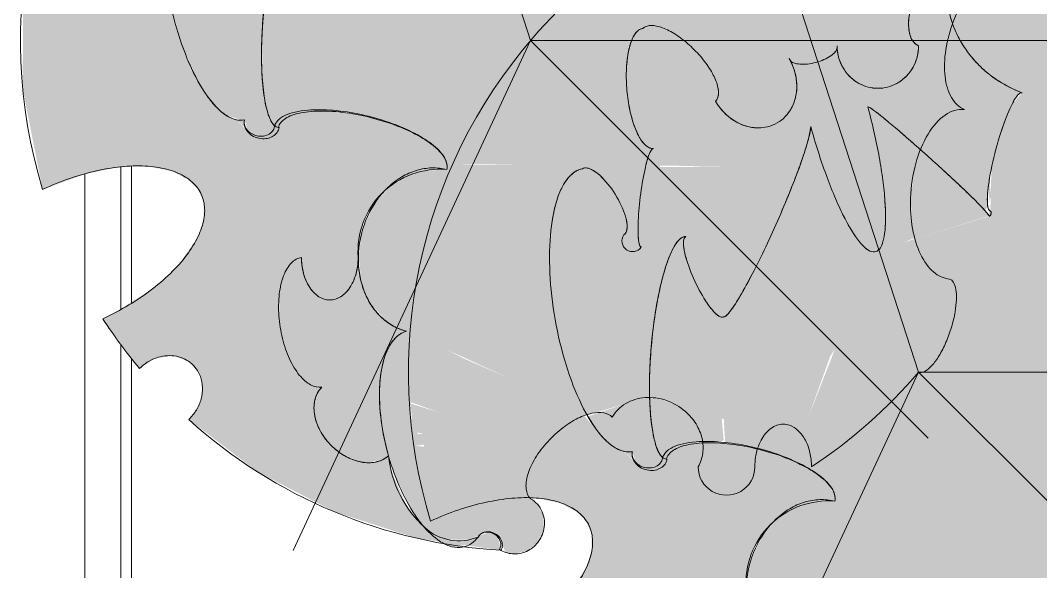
# Model space of a CAD drawing. Header units: inches. Extents: x 46946 to 48441, y 40324 to 42003.
# Drawn here: x 48184.68 to 48206.46, y 40606.99 to 40618.74 of the extents above; entities that cross this region are included whole.
import ezdxf

# ---------------------------------------------------------------- set-up
doc = ezdxf.new("R2010")
doc.units = ezdxf.units.IN
doc.header["$MEASUREMENT"] = 0
doc.layers.add('A-DETL-GENF', color=92, linetype='Continuous', lineweight=9)
doc.layers.add('I-FURN', color=30, linetype='Continuous', lineweight=9)

# ---------------------------------------------------------------- blocks, each defined once
blk = doc.blocks.new('PLANTER_ROOM DIVIDING_SHORT 2_ D - 6_-V158-Level 06 - Furniture')
at = {"layer": 'A-DETL-GENF'}
h = blk.add_hatch(color=256, dxfattribs=at)
h.paths.add_polyline_path([(28.919, -8.209), (28.779, -8.049), (28.499, -7.92), (28.195, -7.932), (27.938, -8.084), (27.742, -8.27), (27.492, -8.297), (27.161, -8.198), (26.804, -7.982), (26.471, -7.678), (26.207, -7.327), (26.046, -6.977), (26.012, -6.671), (26.107, -6.461), (25.898, -6.276), (25.752, -6.024), (25.699, -5.797), (25.692, -5.761), (25.699, -5.533), (25.752, -5.306), (25.85, -5.091), (25.988, -4.898), (26.281, -4.662), (26.546, -4.55), (26.6, -4.54), (26.942, -4.545), (27.116, -4.607), (27.166, -4.628), (27.468, -4.546), (27.69, -4.325), (27.771, -4.022), (27.69, -3.72), (27.468, -3.498), (27.166, -3.417), (26.772, -3.358), (26.456, -3.19), (26.281, -2.947), (26.258, -2.812), (26.281, -2.678), (26.456, -2.435), (26.772, -2.267), (27.148, -2.184), (26.237, -0.993), (25.134, 0.12), (25.06, 0.307), (24.912, 0.439), (24.674, 0.576), (23.116, 0.561), (23.009, 0.395), (22.785, 0.21), (22.557, 0.09), (22.083, -0.051), (21.436, -0.094), (20.777, -0.002), (20.196, 0.21), (19.772, 0.515), (19.701, 0.576), (14.312, 0.576), (14.451, -0.021), (14.478, -0.392), (14.443, -0.697), (14.35, -0.924), (14.188, -1.068), (14.002, -1.113), (13.761, -1.068), (13.486, -0.93), (13.19, -0.706), (12.882, -0.404), (12.281, 0.387), (12.169, 0.576), (11.657, 0.576), (10.882, -0.035), (10.077, -0.809), (10.309, -1.068), (10.379, -1.185), (10.453, -1.443), (10.471, -1.732), (10.386, -2.184), (10.272, -2.483), (10.187, -2.659), (9.943, -3), (9.766, -3.194), (9.286, -3.525), (9.24, -3.551), (8.898, -3.649), (8.699, -3.669), (8.448, -3.629), (8.227, -3.551), (7.839, -4.51), (7.722, -4.985), (7.714, -5.564), (7.839, -6.122), (8.088, -6.627), (8.591, -7.15), (8.649, -7.19), (8.926, -7.049), (8.982, -6.425), (9.37, -6.609), (9.717, -6.963), (9.861, -7.067), (9.938, -7.501), (10.263, -7.314), (10.468, -7.406), (10.505, -7.522), (11.024, -7.302), (11.494, -6.945), (11.887, -6.448), (12.121, -6), (12.386, -6.221), (12.966, -6.448), (13.677, -6.639), (14.747, -6.695), (15.311, -8.531), (16.375, -9.235), (18.679, -9.673), (19.043, -10.56), (17.585, -10.035), (19.185, -11.093), (18.999, -12.131), (19.071, -12.133), (19.037, -12.363), (19.575, -12.331), (19.683, -11.774), (19.848, -11.188), (20.07, -10.668), (20.326, -10.269), (20.587, -10.035), (20.826, -9.991), (20.856, -10.461), (20.966, -10.836), (20.976, -10.851), (21.196, -11.217), (21.528, -11.513), (21.974, -11.736), (22.203, -11.816), (22.741, -11.872), (23.197, -11.816), (23.354, -11.78), (23.682, -11.627), (24.05, -11.287), (24.155, -11.151), (24.275, -10.851), (24.352, -11.011), (24.488, -11.15), (24.821, -11.312), (25.216, -11.405), (25.897, -11.42), (26.651, -11.307), (27.397, -11.078), (28.114, -10.718), (28.267, -10.615), (28.38, -10.145), (28.386, -9.829), (28.397, -9.675), (28.559, -9.15), (28.243, -8.859), (28.865, -8.261)])
h.paths.add_polyline_path([(19.904, -13.646), (19.724, -13.523), (19.729, -13.454), (19.651, -13.349), (19.669, -13.292), (19.588, -12.886), (19.536, -12.362), (19.03, -12.408), (19.003, -12.586), (18.919, -12.579), (18.777, -13.372), (18.65, -13.71), (18.625, -13.942), (19.293, -13.885), (19.757, -13.758), (19.902, -13.651)])
h.paths.add_polyline_path([(15.233, -8.278), (14.742, -6.703), (14.336, -7.073), (13.33, -8.161), (13.703, -8.283), (14.362, -8.374), (15.018, -8.33), (15.211, -8.283)])
h.paths.add_polyline_path([(14.293, -6.732), (14.524, -6.7), (14.336, -6.724)])
h.paths.add_polyline_path([(14.16, -6.72), (14.351, -6.72), (14.209, -6.714)])
h.paths.add_polyline_path([(14.658, -6.657), (13.921, -6.685), (14.289, -6.704), (14.654, -6.657)])
h = blk.add_hatch(color=256, dxfattribs=at)
h.paths.add_polyline_path([(28.26, -10.636), (28.003, -10.851), (27.333, -11.144), (26.941, -11.252), (27.066, -11.517), (27.079, -11.861), (27.337, -11.736), (27.437, -11.68), (27.734, -11.429), (28.035, -11.056), (28.201, -10.759), (28.251, -10.654)])
h.paths.add_polyline_path([(27.271, -14.035), (27.166, -13.943), (26.991, -13.788), (26.98, -13.909), (26.471, -13.688), (26.015, -14.908), (25.765, -14.403), (26.215, -13.577), (25.903, -13.441), (26.157, -13.051), (26.015, -12.87), (26.015, -12.816), (25.904, -12.827), (25.739, -12.883), (25.732, -12.805), (25.464, -12.699), (25.418, -12.9), (25.21, -13.14), (24.866, -13.348), (24.428, -13.499), (23.948, -13.575), (23.484, -13.567), (23.064, -13.461), (22.821, -13.311), (22.701, -13.094), (23.095, -13.034), (23.41, -12.866), (23.586, -12.624), (23.586, -12.354), (23.41, -12.112), (23.095, -11.944), (22.701, -11.884), (22.118, -11.816), (21.858, -11.736), (21.489, -11.513), (21.186, -11.207), (20.966, -10.836), (20.966, -10.834), (20.835, -10.276), (20.826, -9.991), (20.705, -9.991), (20.458, -10.13), (20.165, -10.503), (19.945, -10.937), (19.748, -11.513), (19.564, -12.416), (19.585, -12.771), (19.62, -13.111), (19.651, -13.349), (19.669, -13.395), (19.735, -13.461), (19.74, -13.534), (20.086, -13.811), (20.114, -14.009), (20.036, -14.201), (19.762, -14.502), (19.62, -14.764), (19.5, -14.907), (19.004, -15.341), (19.163, -15.652), (19.398, -15.958), (19.731, -16.262), (19.902, -16.405), (19.881, -16.469), (18.678, -15.903), (18.391, -16.529), (18.93, -18.45), (18.745, -19.043), (19.133, -19.012), (19.388, -18.78), (19.398, -18.887), (19.665, -18.746), (19.645, -18.937), (20.9, -18.689), (20.78, -18.159), (21.016, -18.035), (20.851, -17.448), (20.764, -16.885), (20.764, -16.336), (20.869, -15.844), (21.061, -15.487), (21.24, -15.305), (21.504, -15.182), (21.883, -15.182), (22.256, -15.305), (22.773, -15.652), (23.064, -15.922), (23.371, -16.273), (23.811, -16.957), (24.011, -17.333), (25.069, -16.549), (24.85, -16.209), (24.847, -16.202), (24.801, -15.844), (24.801, -15.811), (24.92, -15.508), (24.944, -15.467), (25.221, -15.192), (25.284, -14.74), (25.537, -14.789), (25.622, -15.214), (25.817, -15.267), (25.921, -15.178), (26.051, -14.908), (27.166, -14.11)])
h.paths.add_polyline_path([(27.258, -13.995), (27.166, -12.4), (27.115, -12.4), (27.037, -13.272), (27.224, -13.882)])
h.paths.add_polyline_path([(23.095, -12.354), (23.095, -12.354), (23.095, -12.276)])
h.paths.add_polyline_path([(21.252, -18.619), (21.179, -18.44), (21.111, -18.647)])
h.paths.add_polyline_path([(19.939, -14.286), (19.77, -14.326), (19.791, -14.466), (19.919, -14.311)])
h.paths.add_polyline_path([(18.232, -17.054), (18.193, -16.964), (17.629, -18.27), (18.146, -17.228)])
h.paths.add_polyline_path([(16.168, -18.874), (14.778, -18.528), (14.751, -18.574)])
h.paths.add_polyline_path([(13.744, -15.572), (13.655, -15.599), (13.654, -15.866), (13.739, -15.695)])
h.paths.add_polyline_path([(13.737, -15.375), (13.657, -15.326), (13.657, -15.405), (13.703, -15.388)])
h.paths.add_polyline_path([(13.698, -16.741), (13.647, -16.791), (13.66, -17.696)])
h.paths.add_polyline_path([(7.324, -6.452), (7.3, -7.15), (7.645, -6.515)])
h.paths.add_polyline_path([(7.861, -4.419), (7.432, -6.212), (7.82, -6.038), (7.714, -5.564), (7.722, -4.985), (7.839, -4.51)])
h.paths.add_polyline_path([(7.404, -8.673), (7.323, -8.033), (7.242, -7.719), (7.188, -8.551), (7.383, -8.86)])
h = blk.add_hatch(color=256, dxfattribs=at)
h.paths.add_polyline_path([(7.324, -6.452), (7.652, -6.517), (7.279, -7.15), (7.32, -6.515)])
h.paths.add_polyline_path([(8.401, -17.345), (7.669, -14.984), (7.263, -15.353), (6.219, -16.485), (5.41, -17.458), (5.374, -17.559), (6.417, -17.324), (7.474, -17.197), (8.044, -17.208), (8.268, -17.261)])
h.paths.add_polyline_path([(21.949, -16.867), (21.895, -16.572), (21.706, -16.33), (21.425, -16.2), (21.121, -16.213), (20.862, -16.369), (20.76, -16.547), (20.764, -16.885), (20.851, -17.448), (21.016, -18.035), (20.78, -18.159), (20.9, -18.689), (19.645, -18.937), (19.62, -18.77), (19.36, -18.906), (19.388, -18.78), (19.038, -19.045), (18.713, -19.042), (18.93, -18.45), (18.391, -16.529), (18.678, -15.903), (19.881, -16.469), (19.909, -16.384), (19.558, -16.119), (19.254, -15.786), (19.038, -15.43), (18.939, -15.098), (18.618, -14.042), (18.625, -13.814), (18.679, -13.587), (18.777, -13.372), (18.936, -12.58), (19.003, -12.586), (19.074, -12.37), (19.042, -12.331), (19.073, -12.124), (18.999, -12.131), (19.185, -11.093), (17.587, -9.989), (19.043, -10.56), (18.678, -9.673), (16.375, -9.235), (15.311, -8.531), (15.211, -8.283), (14.693, -8.37), (14.028, -8.345), (13.398, -8.191), (12.976, -8.033), (11.494, -7.65), (10.883, -7.554), (10.628, -7.47), (10.494, -7.486), (10.468, -7.406), (10.263, -7.314), (9.933, -7.471), (9.861, -7.067), (9.496, -6.76), (9.24, -6.519), (8.982, -6.425), (8.926, -7.049), (8.649, -7.19), (8.352, -6.937), (8.033, -6.515), (7.827, -6.07), (7.385, -6.229), (7.383, -6.23), (6.721, -6.468), (7.15, -7.421), (7.378, -8.302), (7.404, -8.673), (7.37, -8.978), (7.276, -9.205), (7.114, -9.349), (6.928, -9.394), (6.687, -9.349), (6.413, -9.211), (6.116, -8.987), (5.808, -8.684), (5.207, -7.894), (4.936, -7.437), (3.808, -8.315), (3.003, -9.09), (3.236, -9.349), (3.306, -9.466), (3.38, -9.723), (3.397, -10.012), (3.357, -10.32), (3.261, -10.634), (3.114, -10.94), (2.921, -11.224), (2.692, -11.474), (2.397, -11.702), (2.166, -11.832), (1.824, -11.93), (1.454, -11.923), (1.375, -11.91), (1.153, -11.832), (0.765, -12.791), (0.648, -13.265), (0.649, -13.882), (0.781, -14.434), (1.064, -14.966), (1.454, -15.386), (1.824, -15.646), (1.829, -15.594), (1.992, -15.708), (2.471, -15.849), (2.883, -15.889), (3.432, -15.803), (3.95, -15.583), (4.408, -15.24), (4.814, -14.729), (5.047, -14.281), (5.312, -14.502), (5.892, -14.729), (6.603, -14.92), (7.673, -14.975), (8.437, -17.456), (8.343, -17.626), (8.22, -17.748), (7.644, -18.098), (6.787, -18.46), (5.874, -18.8), (6.458, -18.968), (7.673, -19.449), (8.831, -19.994), (9.651, -20.467), (9.823, -20.654), (9.813, -20.732), (9.66, -20.9), (9.25, -21.165), (8.712, -21.401), (8.312, -21.499), (8.226, -21.534), (8.203, -21.619), (8.503, -21.789), (9.109, -21.978), (9.91, -22.128), (9.94, -22.132), (10.966, -22.221), (11.963, -22.198), (12.545, -22.092), (12.786, -21.974), (12.803, -21.908), (12.65, -21.804), (12.655, -21.735), (12.578, -21.63), (12.596, -21.573), (12.515, -21.167), (12.526, -20.4), (12.691, -19.731), (12.88, -19.197), (13.122, -18.731), (13.384, -18.411), (13.638, -18.27), (13.753, -18.272), (13.782, -18.742), (13.902, -19.132), (14.122, -19.498), (14.454, -19.794), (14.901, -20.017), (15.129, -20.097), (15.627, -20.154), (16.123, -20.097), (16.281, -20.06), (16.609, -19.908), (16.977, -19.568), (17.081, -19.432), (17.202, -19.132), (17.278, -19.292), (17.415, -19.431), (17.747, -19.593), (18.143, -19.686), (18.824, -19.701), (19.62, -19.577), (20.324, -19.359), (21.016, -19.015), (21.496, -18.642), (21.644, -18.434), (21.648, -17.812), (21.549, -17.575), (21.486, -17.431), (21.525, -17.263), (21.656, -17.143), (21.919, -17.014), (21.945, -16.885)])
h.paths.add_polyline_path([(21.811, -18.082), (21.76, -17.895), (21.689, -18.396), (21.76, -18.271)])
h.paths.add_polyline_path([(21.252, -18.619), (21.111, -18.647), (21.187, -18.46)])
h.paths.add_polyline_path([(18.232, -17.054), (17.596, -18.27), (18.193, -16.964)])
h.paths.add_polyline_path([(16.168, -18.874), (14.751, -18.574), (14.778, -18.528)])
h.paths.add_polyline_path([(13.904, -11.495), (13.819, -13.675), (13.668, -13.73), (13.703, -11.584)])
h.paths.add_polyline_path([(13.744, -15.572), (13.703, -15.767), (13.654, -15.866), (13.655, -15.599), (13.737, -15.574)])
h.paths.add_polyline_path([(13.737, -15.375), (13.657, -15.405), (13.657, -15.326), (13.703, -15.354)])
h.paths.add_polyline_path([(13.698, -16.741), (13.639, -18.089), (13.647, -16.791)])
h.paths.add_polyline_path([(7.219, -15.013), (7.45, -14.981), (7.263, -15.004)])
h.paths.add_polyline_path([(7.086, -15.001), (7.278, -15.001), (7.135, -14.995)])
h.paths.add_polyline_path([(7.585, -14.937), (6.847, -14.966), (7.215, -14.984), (7.581, -14.938)])
h = blk.add_hatch(color=256, dxfattribs=at)
h.paths.add_polyline_path([(27.079, -11.688), (27.016, -11.364), (26.93, -11.235), (26.108, -11.4), (25.345, -11.418), (24.737, -11.287), (24.405, -11.065), (24.317, -10.939), (24.275, -10.851), (24.073, -11.26), (23.867, -11.481), (23.58, -11.674), (23.247, -11.804), (22.881, -11.867), (22.903, -11.899), (23.064, -11.937), (23.267, -12.016), (23.519, -12.227), (23.608, -12.489), (23.569, -12.656), (23.41, -12.866), (23.093, -13.035), (22.701, -13.094), (22.821, -13.311), (23.095, -13.476), (23.519, -13.569), (24.021, -13.567), (24.428, -13.499), (24.866, -13.348), (25.251, -13.1), (25.418, -12.9), (25.465, -12.656), (25.768, -12.774), (25.788, -12.699), (26.002, -12.507), (25.966, -12.25), (26.301, -12.119), (26.328, -12.216), (26.628, -11.95), (27.053, -11.868), (27.079, -11.688)])
h.paths.add_polyline_path([(20.117, -13.939), (20.054, -13.758), (19.906, -13.651), (19.699, -13.786), (19.255, -13.891), (18.621, -13.946), (18.625, -14.078), (18.659, -14.259), (18.745, -14.455), (19.017, -15.258), (19.5, -14.907), (19.671, -14.703), (19.762, -14.502), (19.77, -14.311), (20, -14.24), (20.099, -14.078), (20.114, -14.007)])
h.paths.add_polyline_path([(14.628, -6.787), (14.548, -6.723), (14.293, -6.732), (13.677, -6.639), (12.966, -6.448), (12.386, -6.221), (12.151, -6.071), (12.099, -6.03), (11.738, -6.654), (11.482, -6.96), (11.024, -7.302), (10.637, -7.473), (11.231, -7.625), (11.613, -7.68), (13.33, -8.161), (14.475, -6.933), (14.548, -6.861)])
h.paths.add_polyline_path([(13.904, -11.495), (13.682, -11.594), (13.703, -13.717), (13.819, -13.675), (13.864, -12.519)])
h = blk.add_hatch(color=256, dxfattribs=at)
h.paths.add_polyline_path([(5.429, -20.668), (5.428, -20.668), (5.265, -20.731)])
h.paths.add_polyline_path([(21.872, -17.115), (21.59, -17.186), (21.5, -17.317), (21.496, -17.394), (21.656, -17.839), (21.668, -18.082), (21.611, -18.509), (21.252, -18.86), (20.929, -19.132), (20.259, -19.425), (19.868, -19.533), (19.992, -19.798), (20.005, -19.968), (20.005, -19.969), (19.918, -20.334), (19.695, -20.679), (19.374, -20.946), (19.01, -21.09), (18.663, -21.087), (18.391, -20.937), (18.344, -21.18), (18.136, -21.421), (17.792, -21.629), (17.354, -21.78), (16.874, -21.856), (16.41, -21.848), (16.019, -21.756), (15.747, -21.592), (15.627, -21.375), (16.021, -21.315), (16.337, -21.147), (16.512, -20.905), (16.512, -20.635), (16.337, -20.393), (16.021, -20.225), (15.627, -20.165), (15.045, -20.097), (14.784, -20.017), (14.354, -19.731), (14.112, -19.487), (13.893, -19.116), (13.892, -19.114), (13.761, -18.557), (13.753, -18.272), (13.631, -18.272), (13.384, -18.411), (13.114, -18.745), (12.872, -19.217), (12.674, -19.794), (12.491, -20.697), (12.511, -21.051), (12.545, -21.388), (12.578, -21.63), (12.596, -21.676), (12.662, -21.741), (12.666, -21.814), (13.012, -22.092), (13.04, -22.29), (12.963, -22.482), (12.688, -22.783), (12.597, -22.983), (12.427, -23.188), (12.023, -23.489), (11.495, -23.768), (10.612, -24.076), (9.627, -24.281), (8.649, -24.361), (7.782, -24.306), (7.121, -24.123), (6.891, -23.99), (6.737, -23.832), (6.65, -23.548), (6.714, -23.405), (6.939, -23.157), (7.269, -22.922), (7.704, -22.735), (7.946, -22.709), (8.063, -22.762), (8.173, -22.812), (8.277, -22.801), (8.351, -22.762), (8.428, -22.62), (8.41, -22.535), (8.244, -22.45), (8.039, -22.47), (7.415, -22.44), (6.7, -22.33), (6.233, -22.266), (6.098, -22.373), (6.097, -22.373), (5.841, -22.516), (5.316, -22.665), (4.886, -22.716), (4.266, -22.692), (3.853, -22.573), (3.754, -22.509), (3.627, -22.301), (3.615, -22.104), (3.703, -21.845), (3.963, -21.453), (4.266, -21.142), (4.699, -20.849), (5.037, -20.756), (5.155, -20.773), (5.222, -20.817), (5.429, -20.668), (5.61, -20.458), (5.716, -20.268), (5.781, -20.042), (5.766, -19.731), (5.734, -19.601), (5.624, -19.411), (5.442, -19.245), (5.235, -19.142), (4.958, -19.091), (4.781, -19.092), (4.53, -19.149), (4.315, -19.245), (4.436, -18.939), (4.37, -18.587), (4.258, -18.36), (4.041, -18.223), (4.3, -18.182), (4.519, -18.086), (4.715, -17.925), (4.864, -17.708), (4.914, -17.566), (4.941, -17.458), (4.941, -17.247), (4.889, -17.045), (4.753, -16.821), (4.512, -16.616), (4.436, -16.573), (4.258, -16.508), (4.025, -16.508), (3.927, -16.616), (3.719, -16.688), (3.434, -16.688), (3.145, -16.622), (2.846, -16.485), (2.622, -16.319), (2.471, -16.126), (2.425, -15.94), (2.405, -15.842), (2.337, -15.836), (1.903, -15.646), (1.829, -15.594), (1.824, -15.646), (1.368, -15.323), (1.001, -14.881), (0.765, -14.403), (0.641, -13.844), (0.648, -13.265), (0.24, -14.893), (0.115, -16.832), (0.454, -17.334), (0.546, -17.446), (1.064, -17.86), (1.161, -17.925), (1.503, -18.086), (1.846, -18.182), (2.175, -18.21), (2.622, -18.106), (2.731, -18.059), (2.93, -17.887), (3.068, -17.952), (3.261, -18.21), (3.288, -18.258), (3.412, -18.785), (3.426, -19.435), (3.308, -20.269), (3.092, -21.026), (2.858, -21.576), (2.512, -22.104), (2.195, -22.379), (2.033, -22.438), (1.88, -22.436), (2.983, -23.832), (3.867, -24.713), (5.716, -26), (7.678, -26.855), (9.826, -27.311), (12.023, -27.326), (14.178, -26.9), (13.853, -26), (13.722, -25.371), (13.688, -25), (13.69, -24.617), (13.795, -24.125), (13.987, -23.768), (14.167, -23.586), (14.43, -23.463), (14.81, -23.463), (15.183, -23.586), (15.699, -23.933), (15.922, -24.125), (16.298, -24.554), (16.826, -25.405), (16.937, -25.613), (17.995, -24.83), (17.777, -24.49), (17.773, -24.483), (17.728, -24.125), (17.728, -24.092), (17.846, -23.789), (17.977, -23.645), (18.138, -23.548), (18.329, -23.495), (18.352, -23.49), (18.548, -23.495), (18.743, -23.548), (19.047, -23.748), (19.109, -23.748), (20.197, -22.316), (21.049, -20.679), (21.611, -18.935), (21.864, -17.175)])
h.paths.add_polyline_path([(12.866, -22.567), (12.696, -22.607), (12.697, -22.772), (12.845, -22.592)])
h = blk.add_hatch(color=256, dxfattribs=at)
h.paths.add_polyline_path([(20.005, -19.968), (19.942, -19.645), (19.857, -19.516), (19.035, -19.681), (18.272, -19.699), (17.663, -19.568), (17.331, -19.346), (17.243, -19.219), (17.202, -19.132), (16.999, -19.541), (16.794, -19.762), (16.507, -19.955), (16.173, -20.085), (15.808, -20.148), (15.829, -20.18), (16.193, -20.297), (16.445, -20.507), (16.535, -20.77), (16.495, -20.937), (16.337, -21.147), (16.019, -21.316), (15.627, -21.375), (15.747, -21.592), (16.021, -21.757), (16.445, -21.85), (16.947, -21.848), (17.354, -21.78), (17.792, -21.629), (18.136, -21.421), (18.344, -21.18), (18.407, -20.946), (18.688, -21.09), (19.01, -21.09), (19.387, -20.937), (19.695, -20.679), (19.821, -20.513), (19.821, -20.512), (19.98, -20.149), (20.005, -19.969)])
h.paths.add_polyline_path([(13.043, -22.22), (12.98, -22.039), (12.832, -21.932), (12.625, -22.067), (12.182, -22.172), (11.481, -22.224), (10.612, -22.202), (9.596, -22.079), (8.722, -21.87), (8.328, -21.704), (8.13, -21.534), (8.13, -21.455), (8.507, -21.463), (8.998, -21.288), (9.502, -21.015), (9.78, -20.783), (9.8, -20.689), (9.755, -20.549), (9.313, -20.255), (8.22, -19.696), (7.006, -19.172), (6.031, -18.836), (5.841, -18.762), (7.006, -18.374), (7.735, -18.049), (8.249, -17.719), (8.401, -17.537), (8.437, -17.456), (8.376, -17.329), (8.22, -17.25), (7.935, -17.201), (7.352, -17.201), (6.287, -17.351), (5.374, -17.503), (5.794, -16.975), (6.995, -15.633), (7.554, -15.067), (7.474, -15.004), (7.219, -15.013), (6.603, -14.92), (5.841, -14.712), (5.312, -14.502), (5.077, -14.351), (5.025, -14.311), (4.664, -14.935), (4.408, -15.24), (3.95, -15.583), (3.432, -15.803), (2.731, -15.874), (2.442, -15.889), (2.471, -16.126), (2.622, -16.319), (2.93, -16.529), (3.282, -16.66), (3.503, -16.693), (3.719, -16.688), (3.896, -16.607), (4.054, -16.485), (4.436, -16.573), (4.579, -16.66), (4.753, -16.821), (4.788, -16.859), (4.889, -17.045), (4.942, -17.248), (4.914, -17.566), (4.864, -17.708), (4.715, -17.925), (4.519, -18.086), (4.299, -18.183), (4.258, -18.223), (4.299, -18.428), (4.417, -18.765), (4.422, -19.092), (4.449, -19.146), (5.265, -19.149), (5.466, -19.258), (5.624, -19.411), (5.766, -19.731), (5.787, -19.815), (5.781, -20.042), (5.716, -20.269), (5.596, -20.481), (5.429, -20.668), (5.222, -20.817), (5.037, -20.756), (4.835, -20.793), (4.557, -20.927), (4.266, -21.142), (3.88, -21.557), (3.703, -21.845), (3.703, -21.846), (3.613, -22.144), (3.647, -22.307), (3.781, -22.527), (3.996, -22.631), (4.411, -22.709), (4.895, -22.715), (5.513, -22.622), (5.987, -22.445), (6.185, -22.274), (6.233, -22.144), (6.7, -22.33), (7.415, -22.44), (8.151, -22.463), (8.273, -22.423), (8.358, -22.423), (8.418, -22.516), (8.431, -22.608), (8.391, -22.718), (8.277, -22.801), (8.173, -22.812), (7.704, -22.735), (7.387, -22.858), (7.041, -23.074), (6.737, -23.374), (6.699, -23.48), (6.664, -23.656), (6.737, -23.832), (6.891, -23.99), (7.121, -24.123), (7.678, -24.284), (8.195, -24.35), (9.131, -24.337), (10.126, -24.193), (11.072, -23.933), (11.868, -23.586), (12.427, -23.188), (12.597, -22.983), (12.693, -22.666), (12.697, -22.592), (12.926, -22.52), (13.026, -22.359), (13.043, -22.221)])
for p, q in [((18.074, -8.202), (18.074, 0.576)), ((18.074, -8.202), (26.559, 0.283)), ((11, -16.483), (11, -4.483)), ((11, -16.483), (19.485, -7.998)), ((18.074, -8.202), (6.661, -11.911)), ((18.074, -8.202), (28.949, -13.274)), ((11, -16.483), (-0.413, -20.191)), ((11, -16.483), (21.876, -21.555)), ((15.684, -20.161), (15.627, -20.165))]:
    blk.add_line(p, q, dxfattribs=at)
for centre, radius, start, end in [((11, -16.483), 10.891, 33.3994, 49.4954), ((22.574, -10.135), 1.753, 175.2963, 274.1563), ((20.092, -12.303), 0.605, 270, 90), ((15.278, -14.307), 0.227, 235, 55), ((15.278, -14.307), 0.227, 235, 55), ((18.074, -8.202), 10.891, 213.1308, 229.0869), ((18.074, -8.202), 10.891, 229.0869, 286.9658), ((11, -16.483), 10.891, 317.9293, 356.6765), ((20.587, -18.014), 1.083, 317.8572, 22.1428), ((15.5, -18.416), 1.753, 175.2963, 274.1563), ((19.614, -17.134), 2.395, 275.8094, 317.8572), ((11, -16.483), 10.891, 229.0869, 286.9658), ((11, -16.483), 10.891, 303.0342, 309.9658)]:
    blk.add_arc(centre, radius, start, end, dxfattribs=at)
for points, knots in [([(7.861, -4.419), (7.793, -4.605), (7.723, -4.886), (7.696, -5.275), (7.713, -5.661), (7.818, -6.131), (8.153, -6.811), (8.714, -7.322), (9.319, -7.546), (9.681, -7.605), (9.923, -7.613), (10.129, -7.599), (10.36, -7.564), (10.64, -7.489), (10.913, -7.368), (11.115, -7.249), (11.263, -7.147), (11.404, -7.033), (11.578, -6.871), (11.858, -6.546), (12.029, -6.228), (12.116, -5.995)], [0, 0, 0, 0, 0.076923, 0.115385, 0.153846, 0.230769, 0.307692, 0.461538, 0.538462, 0.576923, 0.615385, 0.639423, 0.663462, 0.711538, 0.759615, 0.783654, 0.807692, 0.831731, 0.855769, 0.903846, 1, 1, 1, 1]), ([(12.472, -7.226), (12.447, -7.282), (12.38, -7.384), (12.172, -7.548), (11.792, -7.665), (11.204, -7.647), (10.536, -7.465), (9.882, -7.123), (9.36, -6.659), (9.132, -6.249), (9.097, -5.947), (9.128, -5.813), (9.156, -5.75)], [0, 0, 0, 0, 0.058824, 0.117647, 0.235294, 0.352941, 0.470588, 0.602941, 0.735294, 0.867647, 0.933824, 1, 1, 1, 1]), ([(12.116, -5.995), (12.049, -6.175), (11.924, -6.426), (11.702, -6.73), (11.45, -7.006), (11.082, -7.292), (10.665, -7.484), (10.315, -7.573), (9.959, -7.621), (9.695, -7.607), (9.517, -7.576)], [0, 0, 0, 0, 0.166667, 0.25, 0.333333, 0.5, 0.666667, 0.75, 0.833333, 1, 1, 1, 1]), ([(14.639, -6.671), (14.636, -6.682), (14.622, -6.7), (14.576, -6.721), (14.505, -6.733), (14.411, -6.737), (14.296, -6.734), (14.118, -6.717), (13.75, -6.662), (13.127, -6.512), (12.515, -6.294), (12.222, -6.138), (12.123, -6.047), (12.112, -6.011), (12.116, -5.995)], [0, 0, 0, 0, 0.045455, 0.090909, 0.136364, 0.181818, 0.227273, 0.272727, 0.363636, 0.545455, 0.727273, 0.863636, 0.931818, 1, 1, 1, 1]), ([(12.116, -5.995), (12.114, -6.006), (12.117, -6.029), (12.147, -6.07), (12.202, -6.116), (12.281, -6.167), (12.383, -6.221), (12.545, -6.296), (12.891, -6.432), (13.506, -6.613), (14.145, -6.731), (14.477, -6.742), (14.607, -6.713), (14.635, -6.687), (14.639, -6.671)], [0, 0, 0, 0, 0.045455, 0.090909, 0.136364, 0.181818, 0.227273, 0.272727, 0.363636, 0.545455, 0.727273, 0.863636, 0.931818, 1, 1, 1, 1]), ([(12.436, -9.281), (12.427, -9.286), (12.415, -9.289), (12.418, -9.27), (12.444, -9.226), (12.49, -9.16), (12.557, -9.072), (12.643, -8.964), (12.746, -8.838), (12.905, -8.649), (13.229, -8.273), (13.775, -7.662), (14.325, -7.079), (14.657, -6.752), (14.739, -6.693), (14.746, -6.7)], [0, 0, 0, 0, 0.041667, 0.083333, 0.125, 0.166667, 0.208333, 0.25, 0.291667, 0.333333, 0.416667, 0.583333, 0.75, 0.875, 1, 1, 1, 1]), ([(14.746, -6.7), (14.744, -6.698), (14.731, -6.701), (14.692, -6.73), (14.631, -6.783), (14.551, -6.858), (14.453, -6.954), (14.301, -7.108), (14.075, -7.344), (13.768, -7.675), (13.34, -8.147), (12.831, -8.73), (12.504, -9.135), (12.42, -9.263), (12.415, -9.289), (12.427, -9.286), (12.436, -9.281)], [0, 0, 0, 0, 0.041667, 0.083333, 0.125, 0.166667, 0.208333, 0.25, 0.333333, 0.416667, 0.5, 0.666667, 0.833333, 0.916667, 0.958333, 1, 1, 1, 1]), ([(14.746, -6.7), (14.747, -6.696), (14.747, -6.689), (14.738, -6.678), (14.724, -6.667), (14.705, -6.659), (14.682, -6.654), (14.661, -6.655), (14.645, -6.661), (14.64, -6.667), (14.639, -6.671)], [0, 0, 0, 0, 0.117647, 0.235294, 0.352941, 0.470588, 0.602941, 0.735294, 0.867647, 1, 1, 1, 1]), ([(14.639, -6.671), (14.64, -6.668), (14.644, -6.662), (14.657, -6.656), (14.675, -6.654), (14.696, -6.657), (14.717, -6.664), (14.736, -6.675), (14.746, -6.688), (14.747, -6.696), (14.746, -6.7)], [0, 0, 0, 0, 0.117647, 0.235294, 0.352941, 0.470588, 0.602941, 0.735294, 0.867647, 1, 1, 1, 1]), ([(16.089, -7.543), (16.083, -7.604), (16.052, -7.722), (15.909, -7.944), (15.589, -8.179), (15.027, -8.354), (14.336, -8.399), (13.606, -8.289), (12.961, -8.02), (12.612, -7.706), (12.481, -7.432), (12.466, -7.295), (12.472, -7.226)], [0, 0, 0, 0, 0.058824, 0.117647, 0.235294, 0.352941, 0.470588, 0.602941, 0.735294, 0.867647, 0.933824, 1, 1, 1, 1]), ([(18.074, -8.202), (18.08, -8.183), (18.084, -8.142), (18.062, -8.073), (18.013, -7.999), (17.939, -7.921), (17.841, -7.841), (17.684, -7.737), (17.443, -7.614), (17.114, -7.494), (16.699, -7.395), (16.353, -7.384), (16.15, -7.452), (16.1, -7.509), (16.089, -7.543)], [0, 0, 0, 0, 0.052632, 0.105263, 0.157895, 0.210526, 0.263158, 0.315789, 0.421053, 0.526316, 0.631579, 0.815789, 0.907895, 1, 1, 1, 1]), ([(11.114, -8.202), (11.093, -8.256), (11.017, -8.345), (10.804, -8.419), (10.524, -8.421), (10.204, -8.348), (9.886, -8.2), (9.629, -7.994), (9.49, -7.769), (9.492, -7.636), (9.517, -7.576)], [0, 0, 0, 0, 0.117647, 0.235294, 0.352941, 0.470588, 0.602941, 0.735294, 0.867647, 1, 1, 1, 1]), ([(9.517, -7.576), (9.495, -7.629), (9.489, -7.746), (9.591, -7.944), (9.792, -8.134), (10.076, -8.298), (10.411, -8.406), (10.741, -8.43), (10.999, -8.361), (11.091, -8.262), (11.114, -8.202)], [0, 0, 0, 0, 0.117647, 0.235294, 0.352941, 0.470588, 0.602941, 0.735294, 0.867647, 1, 1, 1, 1]), ([(11.114, -8.202), (11.189, -8.203), (11.333, -8.219), (11.54, -8.295), (11.722, -8.415), (11.918, -8.626), (12.051, -8.963), (12.003, -9.339), (11.84, -9.616), (11.638, -9.799), (11.387, -9.915), (11.207, -9.942), (11.114, -9.942)], [0, 0, 0, 0, 0.076923, 0.153846, 0.230769, 0.307692, 0.461538, 0.615385, 0.711538, 0.807692, 0.903846, 1, 1, 1, 1]), ([(11.114, -9.942), (11.189, -9.942), (11.333, -9.925), (11.61, -9.825), (11.835, -9.633), (11.971, -9.384), (12.024, -9.178), (12.024, -8.966), (11.967, -8.744), (11.84, -8.528), (11.638, -8.345), (11.387, -8.229), (11.207, -8.203), (11.114, -8.202)], [0, 0, 0, 0, 0.076923, 0.153846, 0.307692, 0.384615, 0.461538, 0.538462, 0.615385, 0.711538, 0.807692, 0.903846, 1, 1, 1, 1]), ([(12.436, -9.281), (12.616, -9.233), (12.971, -9.145), (13.496, -9.038), (13.989, -8.961), (14.585, -8.899), (15.056, -8.904), (15.357, -8.975), (15.491, -9.059), (15.527, -9.171), (15.466, -9.308), (15.308, -9.465), (15.06, -9.636), (14.73, -9.817), (14.328, -10), (13.868, -10.18), (13.364, -10.352), (13.015, -10.455), (12.835, -10.504)], [0, 0, 0, 0, 0.058824, 0.117647, 0.176471, 0.235294, 0.352941, 0.411765, 0.470588, 0.529412, 0.588235, 0.647059, 0.705882, 0.764706, 0.823529, 0.882353, 0.941176, 1, 1, 1, 1]), ([(12.835, -10.504), (13.015, -10.455), (13.364, -10.352), (13.868, -10.18), (14.328, -10), (14.864, -9.756), (15.256, -9.517), (15.466, -9.308), (15.527, -9.171), (15.491, -9.059), (15.357, -8.975), (15.132, -8.922), (14.821, -8.902), (14.436, -8.915), (13.989, -8.961), (13.496, -9.038), (12.971, -9.145), (12.616, -9.233), (12.436, -9.281)], [0, 0, 0, 0, 0.058824, 0.117647, 0.176471, 0.235294, 0.352941, 0.411765, 0.470588, 0.529412, 0.588235, 0.647059, 0.705882, 0.764706, 0.823529, 0.882353, 0.941176, 1, 1, 1, 1]), ([(11.388, -10.965), (11.401, -10.961), (11.425, -10.949), (11.456, -10.916), (11.481, -10.869), (11.504, -10.789), (11.515, -10.662), (11.496, -10.485), (11.447, -10.304), (11.375, -10.14), (11.288, -10.015), (11.196, -9.942), (11.14, -9.935), (11.114, -9.942)], [0, 0, 0, 0, 0.055556, 0.111111, 0.166667, 0.222222, 0.333333, 0.444444, 0.555556, 0.666667, 0.777778, 0.888889, 1, 1, 1, 1]), ([(11.114, -9.942), (11.127, -9.938), (11.154, -9.937), (11.197, -9.95), (11.242, -9.979), (11.303, -10.036), (11.375, -10.14), (11.447, -10.304), (11.512, -10.545), (11.517, -10.778), (11.459, -10.923), (11.414, -10.958), (11.388, -10.965)], [0, 0, 0, 0, 0.055556, 0.111111, 0.166667, 0.222222, 0.333333, 0.444444, 0.555556, 0.777778, 0.888889, 1, 1, 1, 1]), ([(20.826, -9.991), (20.789, -9.982), (20.71, -9.98), (20.583, -10.028), (20.45, -10.125), (20.269, -10.317), (20.047, -10.663), (19.815, -11.205), (19.643, -11.815), (19.55, -12.427), (19.544, -13.019), (19.656, -13.495), (19.815, -13.647), (19.909, -13.671)], [0, 0, 0, 0, 0.052632, 0.105263, 0.157895, 0.210526, 0.315789, 0.421053, 0.526316, 0.631579, 0.736842, 0.868421, 1, 1, 1, 1]), ([(19.93, -13.587), (19.893, -13.578), (19.825, -13.544), (19.737, -13.444), (19.666, -13.299), (19.598, -13.051), (19.565, -12.65), (19.614, -12.076), (19.745, -11.471), (19.945, -10.9), (20.213, -10.386), (20.528, -10.027), (20.734, -9.969), (20.826, -9.991)], [0, 0, 0, 0, 0.052632, 0.105263, 0.157895, 0.210526, 0.315789, 0.421053, 0.526316, 0.631579, 0.736842, 0.868421, 1, 1, 1, 1]), ([(20.826, -9.991), (20.8, -10.098), (20.777, -10.311), (20.832, -10.641), (20.973, -10.959), (21.266, -11.348), (21.803, -11.728), (22.531, -11.91), (23.186, -11.857), (23.704, -11.65), (24.028, -11.361), (24.2, -11.082), (24.255, -10.931), (24.275, -10.851)], [0, 0, 0, 0, 0.071429, 0.142857, 0.214286, 0.285714, 0.428571, 0.571429, 0.678571, 0.785714, 0.892857, 0.946429, 1, 1, 1, 1]), ([(16.897, -12.373), (16.901, -12.362), (16.895, -12.334), (16.837, -12.271), (16.732, -12.189), (16.583, -12.09), (16.393, -11.976), (16.091, -11.808), (15.636, -11.574), (15.014, -11.283), (14.215, -10.937), (13.514, -10.672), (13.04, -10.533), (12.888, -10.507), (12.835, -10.504)], [0, 0, 0, 0, 0.052632, 0.105263, 0.157895, 0.210526, 0.263158, 0.315789, 0.421053, 0.526316, 0.631579, 0.815789, 0.907895, 1, 1, 1, 1]), ([(12.835, -10.504), (12.865, -10.506), (12.94, -10.515), (13.098, -10.551), (13.295, -10.608), (13.605, -10.71), (14.253, -10.951), (15.134, -11.332), (15.921, -11.718), (16.452, -12.005), (16.763, -12.205), (16.889, -12.322), (16.903, -12.36), (16.897, -12.373)], [0, 0, 0, 0, 0.052632, 0.105263, 0.157895, 0.210526, 0.315789, 0.526316, 0.631579, 0.736842, 0.868421, 0.934211, 1, 1, 1, 1]), ([(20.092, -11.698), (20.023, -11.698), (19.889, -11.688), (19.63, -11.628), (19.358, -11.483), (19.207, -11.274), (19.177, -11.093), (19.204, -10.935), (19.309, -10.765), (19.515, -10.611), (19.788, -10.511), (19.989, -10.488), (20.092, -10.488)], [0, 0, 0, 0, 0.071429, 0.142857, 0.285714, 0.428571, 0.5, 0.571429, 0.678571, 0.785714, 0.892857, 1, 1, 1, 1]), ([(11.388, -10.965), (11.464, -10.921), (11.618, -10.852), (11.867, -10.799), (12.113, -10.802), (12.421, -10.879), (12.669, -11.06), (12.817, -11.316), (12.875, -11.55), (12.859, -11.819), (12.768, -12.055), (12.655, -12.227), (12.515, -12.386), (12.39, -12.482), (12.296, -12.537)], [0, 0, 0, 0, 0.076923, 0.153846, 0.230769, 0.307692, 0.461538, 0.538462, 0.615385, 0.711538, 0.807692, 0.855769, 0.903846, 1, 1, 1, 1]), ([(12.296, -12.537), (12.371, -12.493), (12.508, -12.394), (12.735, -12.142), (12.895, -11.762), (12.854, -11.379), (12.706, -11.124), (12.532, -10.957), (12.291, -10.835), (12.041, -10.797), (11.836, -10.809), (11.629, -10.85), (11.483, -10.911), (11.388, -10.965)], [0, 0, 0, 0, 0.076923, 0.153846, 0.307692, 0.461538, 0.538462, 0.615385, 0.711538, 0.807692, 0.855769, 0.903846, 1, 1, 1, 1]), ([(15.183, -13.172), (15.188, -13.182), (15.204, -13.2), (15.247, -13.216), (15.307, -13.223), (15.384, -13.22), (15.475, -13.207), (15.614, -13.176), (15.892, -13.09), (16.342, -12.891), (16.721, -12.645), (16.892, -12.469), (16.909, -12.399), (16.897, -12.373)], [0, 0, 0, 0, 0.047619, 0.095238, 0.142857, 0.190476, 0.238095, 0.285714, 0.380952, 0.571429, 0.761905, 0.880952, 1, 1, 1, 1]), ([(16.897, -12.373), (16.902, -12.383), (16.905, -12.407), (16.89, -12.45), (16.857, -12.501), (16.805, -12.557), (16.736, -12.619), (16.623, -12.705), (16.378, -12.864), (15.937, -13.08), (15.505, -13.213), (15.259, -13.23), (15.195, -13.198), (15.183, -13.172)], [0, 0, 0, 0, 0.047619, 0.095238, 0.142857, 0.190476, 0.238095, 0.285714, 0.380952, 0.571429, 0.761905, 0.880952, 1, 1, 1, 1]), ([(12.296, -12.537), (12.277, -12.518), (12.232, -12.489), (12.143, -12.469), (12.034, -12.476), (11.869, -12.518), (11.633, -12.633), (11.335, -12.852), (11.061, -13.127), (10.841, -13.424), (10.704, -13.708), (10.665, -13.944), (10.707, -14.05), (10.745, -14.087)], [0, 0, 0, 0, 0.055556, 0.111111, 0.166667, 0.222222, 0.333333, 0.444444, 0.555556, 0.666667, 0.777778, 0.888889, 1, 1, 1, 1]), ([(10.745, -14.087), (10.726, -14.068), (10.697, -14.023), (10.678, -13.934), (10.684, -13.826), (10.727, -13.66), (10.841, -13.424), (11.061, -13.127), (11.335, -12.852), (11.633, -12.633), (11.916, -12.495), (12.152, -12.457), (12.258, -12.499), (12.296, -12.537)], [0, 0, 0, 0, 0.055556, 0.111111, 0.166667, 0.222222, 0.333333, 0.444444, 0.555556, 0.666667, 0.777778, 0.888889, 1, 1, 1, 1]), ([(19.033, -14.742), (18.974, -14.708), (18.866, -14.625), (18.738, -14.46), (18.651, -14.263), (18.596, -13.971), (18.648, -13.579), (18.872, -13.192), (19.172, -12.937), (19.485, -12.806), (19.808, -12.791), (20.002, -12.857), (20.092, -12.908)], [0, 0, 0, 0, 0.071429, 0.142857, 0.214286, 0.285714, 0.428571, 0.571429, 0.678571, 0.785714, 0.892857, 1, 1, 1, 1]), ([(19.93, -13.573), (19.931, -13.6), (19.915, -13.652), (19.837, -13.724), (19.707, -13.788), (19.529, -13.843), (19.305, -13.887), (18.954, -13.931), (18.222, -13.965), (17.226, -13.898), (16.33, -13.742), (15.722, -13.58), (15.28, -13.381), (15.178, -13.239), (15.183, -13.172)], [0, 0, 0, 0, 0.047619, 0.095238, 0.142857, 0.190476, 0.238095, 0.285714, 0.380952, 0.571429, 0.666667, 0.761905, 0.880952, 1, 1, 1, 1]), ([(15.183, -13.172), (15.181, -13.198), (15.194, -13.252), (15.266, -13.337), (15.39, -13.422), (15.562, -13.506), (15.779, -13.587), (16.12, -13.689), (16.838, -13.846), (17.822, -13.949), (18.72, -13.949), (19.338, -13.894), (19.801, -13.774), (19.924, -13.653), (19.93, -13.587)], [0, 0, 0, 0, 0.047619, 0.095238, 0.142857, 0.190476, 0.238095, 0.285714, 0.380952, 0.571429, 0.666667, 0.761905, 0.880952, 1, 1, 1, 1]), ([(19.77, -14.311), (19.813, -14.322), (19.902, -14.32), (20.03, -14.249), (20.127, -14.122), (20.174, -13.97), (20.17, -13.821), (20.123, -13.697), (20.04, -13.607), (19.968, -13.578), (19.93, -13.573)], [0, 0, 0, 0, 0.133333, 0.266667, 0.4, 0.533333, 0.65, 0.766667, 0.883333, 1, 1, 1, 1]), ([(19.909, -13.671), (19.947, -13.676), (20.017, -13.707), (20.093, -13.805), (20.125, -13.938), (20.108, -14.075), (20.051, -14.192), (19.969, -14.276), (19.87, -14.32), (19.803, -14.319), (19.77, -14.311)], [0, 0, 0, 0, 0.133333, 0.266667, 0.4, 0.533333, 0.65, 0.766667, 0.883333, 1, 1, 1, 1]), ([(10.745, -14.087), (10.747, -14.113), (10.763, -14.161), (10.822, -14.229), (10.913, -14.291), (11.035, -14.343), (11.184, -14.386), (11.413, -14.428), (11.745, -14.45), (12.174, -14.425), (12.69, -14.333), (13.086, -14.176), (13.282, -13.997), (13.31, -13.907), (13.307, -13.863)], [0, 0, 0, 0, 0.052632, 0.105263, 0.157895, 0.210526, 0.263158, 0.315789, 0.421053, 0.526316, 0.631579, 0.815789, 0.907895, 1, 1, 1, 1]), ([(13.307, -13.863), (13.309, -13.889), (13.301, -13.939), (13.256, -14.016), (13.176, -14.093), (13.066, -14.166), (12.927, -14.233), (12.708, -14.314), (12.385, -14.394), (11.958, -14.444), (11.434, -14.443), (11.016, -14.357), (10.793, -14.215), (10.749, -14.131), (10.745, -14.087)], [0, 0, 0, 0, 0.052632, 0.105263, 0.157895, 0.210526, 0.263158, 0.315789, 0.421053, 0.526316, 0.631579, 0.815789, 0.907895, 1, 1, 1, 1]), ([(15.409, -14.121), (15.408, -14.129), (15.399, -14.142), (15.364, -14.159), (15.309, -14.173), (15.235, -14.183), (15.142, -14.189), (14.998, -14.192), (14.697, -14.182), (14.181, -14.13), (13.663, -14.032), (13.409, -13.95), (13.319, -13.897), (13.305, -13.874), (13.307, -13.863)], [0, 0, 0, 0, 0.045455, 0.090909, 0.136364, 0.181818, 0.227273, 0.272727, 0.363636, 0.545455, 0.727273, 0.863636, 0.931818, 1, 1, 1, 1]), ([(13.307, -13.863), (13.306, -13.871), (13.311, -13.886), (13.341, -13.911), (13.391, -13.937), (13.461, -13.965), (13.549, -13.993), (13.688, -14.031), (13.982, -14.095), (14.496, -14.169), (15.022, -14.199), (15.288, -14.181), (15.389, -14.152), (15.407, -14.132), (15.409, -14.121)], [0, 0, 0, 0, 0.045455, 0.090909, 0.136364, 0.181818, 0.227273, 0.272727, 0.363636, 0.545455, 0.727273, 0.863636, 0.931818, 1, 1, 1, 1]), ([(13.737, -15.375), (13.748, -15.437), (13.797, -15.554), (13.952, -15.713), (14.183, -15.847), (14.584, -15.99), (15.241, -16.092), (16.194, -16.079), (17.207, -15.932), (18.171, -15.667), (19.05, -15.284), (19.565, -14.89), (19.768, -14.549), (19.784, -14.389), (19.77, -14.311)], [0, 0, 0, 0, 0.052632, 0.105263, 0.157895, 0.210526, 0.315789, 0.421053, 0.526316, 0.631579, 0.736842, 0.868421, 0.934211, 1, 1, 1, 1]), ([(19.77, -14.311), (19.781, -14.373), (19.775, -14.501), (19.684, -14.702), (19.513, -14.907), (19.184, -15.179), (18.602, -15.499), (17.702, -15.813), (16.7, -16.022), (15.704, -16.102), (14.747, -16.042), (14.128, -15.848), (13.821, -15.598), (13.751, -15.452), (13.737, -15.375)], [0, 0, 0, 0, 0.052632, 0.105263, 0.157895, 0.210526, 0.315789, 0.421053, 0.526316, 0.631579, 0.736842, 0.868421, 0.934211, 1, 1, 1, 1]), ([(15.148, -14.493), (15.139, -14.479), (15.115, -14.455), (15.061, -14.431), (14.989, -14.422), (14.874, -14.428), (14.629, -14.486), (14.208, -14.698), (13.853, -15.008), (13.712, -15.244), (13.715, -15.339), (13.737, -15.375)], [0, 0, 0, 0, 0.052632, 0.105263, 0.157895, 0.210526, 0.315789, 0.526316, 0.736842, 0.868421, 1, 1, 1, 1]), ([(13.737, -15.375), (13.728, -15.36), (13.717, -15.328), (13.72, -15.269), (13.743, -15.201), (13.798, -15.1), (13.959, -14.905), (14.333, -14.62), (14.768, -14.436), (15.041, -14.413), (15.126, -14.458), (15.148, -14.493)], [0, 0, 0, 0, 0.052632, 0.105263, 0.157895, 0.210526, 0.315789, 0.526316, 0.736842, 0.868421, 1, 1, 1, 1]), ([(20.774, -16.483), (20.721, -16.536), (20.613, -16.585), (20.422, -16.584), (20.207, -16.538), (19.909, -16.402), (19.55, -16.131), (19.252, -15.804), (19.044, -15.471), (18.935, -15.168), (18.926, -14.911), (18.987, -14.789), (19.033, -14.742)], [0, 0, 0, 0, 0.117647, 0.176471, 0.235294, 0.352941, 0.470588, 0.588235, 0.691176, 0.794118, 0.897059, 1, 1, 1, 1]), ([(21.252, -18.619), (21.161, -18.425), (21.005, -18.037), (20.838, -17.444), (20.75, -16.877), (20.744, -16.357), (20.821, -15.908), (20.977, -15.549), (21.205, -15.297), (21.496, -15.161), (21.836, -15.149), (22.336, -15.297), (22.872, -15.684), (23.377, -16.26), (23.723, -16.769), (23.92, -17.139), (24.011, -17.333)], [0, 0, 0, 0, 0.066667, 0.133333, 0.2, 0.266667, 0.333333, 0.4, 0.466667, 0.533333, 0.6, 0.666667, 0.8, 0.866667, 0.933333, 1, 1, 1, 1]), ([(21.854, -17.147), (21.882, -17.105), (21.925, -17.016), (21.955, -16.868), (21.947, -16.716), (21.886, -16.52), (21.721, -16.311), (21.466, -16.193), (21.232, -16.181), (21.045, -16.23), (20.884, -16.333), (20.806, -16.429), (20.774, -16.483)], [0, 0, 0, 0, 0.076923, 0.153846, 0.230769, 0.307692, 0.461538, 0.615385, 0.711538, 0.807692, 0.903846, 1, 1, 1, 1]), ([(21.872, -17.115), (21.84, -17.096), (21.787, -17.082), (21.71, -17.09), (21.635, -17.117), (21.551, -17.181), (21.491, -17.285), (21.473, -17.389), (21.485, -17.479), (21.524, -17.556), (21.566, -17.592), (21.59, -17.606)], [0, 0, 0, 0, 0.142857, 0.214286, 0.285714, 0.428571, 0.571429, 0.678571, 0.785714, 0.892857, 1, 1, 1, 1]), ([(21.59, -17.606), (21.56, -17.589), (21.523, -17.552), (21.494, -17.486), (21.48, -17.413), (21.493, -17.315), (21.549, -17.218), (21.624, -17.154), (21.702, -17.121), (21.783, -17.118), (21.831, -17.134), (21.854, -17.147)], [0, 0, 0, 0, 0.142857, 0.214286, 0.285714, 0.428571, 0.571429, 0.678571, 0.785714, 0.892857, 1, 1, 1, 1]), ([(17.202, -19.132), (17.232, -19.246), (17.34, -19.396), (17.599, -19.549), (17.845, -19.635), (18.136, -19.691), (18.574, -19.723), (19.191, -19.681), (19.965, -19.504), (20.689, -19.221), (21.285, -18.862), (21.637, -18.515), (21.795, -18.221), (21.83, -17.989), (21.765, -17.778), (21.659, -17.66), (21.59, -17.606)], [0, 0, 0, 0, 0.095238, 0.142857, 0.190476, 0.238095, 0.285714, 0.380952, 0.47619, 0.571429, 0.666667, 0.761905, 0.821429, 0.880952, 0.940476, 1, 1, 1, 1]), ([(13.753, -18.272), (13.715, -18.263), (13.637, -18.261), (13.509, -18.309), (13.376, -18.406), (13.195, -18.598), (12.973, -18.943), (12.741, -19.486), (12.569, -20.096), (12.476, -20.707), (12.471, -21.3), (12.583, -21.776), (12.741, -21.928), (12.835, -21.952)], [0, 0, 0, 0, 0.052632, 0.105263, 0.157895, 0.210526, 0.315789, 0.421053, 0.526316, 0.631579, 0.736842, 0.868421, 1, 1, 1, 1]), ([(12.856, -21.868), (12.819, -21.859), (12.751, -21.824), (12.663, -21.725), (12.593, -21.58), (12.524, -21.332), (12.492, -20.931), (12.54, -20.357), (12.672, -19.752), (12.872, -19.181), (13.139, -18.667), (13.454, -18.308), (13.661, -18.25), (13.753, -18.272)], [0, 0, 0, 0, 0.052632, 0.105263, 0.157895, 0.210526, 0.315789, 0.421053, 0.526316, 0.631579, 0.736842, 0.868421, 1, 1, 1, 1]), ([(13.753, -18.272), (13.727, -18.378), (13.704, -18.592), (13.758, -18.922), (13.899, -19.24), (14.192, -19.628), (14.73, -20.009), (15.457, -20.19), (16.112, -20.138), (16.63, -19.931), (16.954, -19.642), (17.127, -19.363), (17.182, -19.212), (17.202, -19.132)], [0, 0, 0, 0, 0.071429, 0.142857, 0.214286, 0.285714, 0.428571, 0.571429, 0.678571, 0.785714, 0.892857, 0.946429, 1, 1, 1, 1]), ([(19.857, -19.516), (19.719, -19.555), (19.445, -19.622), (18.895, -19.709), (18.18, -19.726), (17.605, -19.579), (17.301, -19.35), (17.222, -19.209), (17.202, -19.132)], [0, 0, 0, 0, 0.111111, 0.222222, 0.444444, 0.722222, 0.861111, 1, 1, 1, 1]), ([(18.391, -20.937), (18.428, -20.974), (18.51, -21.035), (18.709, -21.113), (19.007, -21.115), (19.382, -20.967), (19.698, -20.704), (19.914, -20.383), (20.017, -20.055), (20.002, -19.747), (19.917, -19.584), (19.857, -19.516)], [0, 0, 0, 0, 0.066667, 0.133333, 0.266667, 0.4, 0.533333, 0.65, 0.766667, 0.883333, 1, 1, 1, 1]), ([(19.857, -19.516), (19.891, -19.555), (19.948, -19.641), (20.015, -19.847), (20.005, -20.148), (19.842, -20.521), (19.568, -20.83), (19.242, -21.034), (18.915, -21.123), (18.612, -21.095), (18.455, -21.001), (18.391, -20.937)], [0, 0, 0, 0, 0.066667, 0.133333, 0.266667, 0.4, 0.533333, 0.65, 0.766667, 0.883333, 1, 1, 1, 1]), ([(15.627, -20.165), (15.696, -20.165), (15.83, -20.175), (16.089, -20.235), (16.361, -20.38), (16.512, -20.589), (16.542, -20.77), (16.516, -20.928), (16.41, -21.098), (16.204, -21.252), (15.932, -21.352), (15.731, -21.375), (15.627, -21.375)], [0, 0, 0, 0, 0.071429, 0.142857, 0.285714, 0.428571, 0.5, 0.571429, 0.678571, 0.785714, 0.892857, 1, 1, 1, 1]), ([(15.627, -21.375), (15.696, -21.375), (15.831, -21.365), (16.024, -21.32), (16.198, -21.247), (16.391, -21.118), (16.542, -20.909), (16.542, -20.654), (16.41, -20.442), (16.204, -20.288), (15.932, -20.188), (15.731, -20.165), (15.627, -20.165)], [0, 0, 0, 0, 0.071429, 0.142857, 0.214286, 0.285714, 0.428571, 0.571429, 0.678571, 0.785714, 0.892857, 1, 1, 1, 1]), ([(15.627, -21.375), (15.64, -21.454), (15.701, -21.564), (15.86, -21.685), (16.065, -21.784), (16.398, -21.862), (16.871, -21.871), (17.361, -21.793), (17.808, -21.639), (18.159, -21.426), (18.372, -21.18), (18.403, -21.016), (18.391, -20.937)], [0, 0, 0, 0, 0.111111, 0.166667, 0.222222, 0.333333, 0.444444, 0.555556, 0.666667, 0.777778, 0.888889, 1, 1, 1, 1]), ([(18.391, -20.937), (18.403, -21.017), (18.38, -21.139), (18.265, -21.303), (18.101, -21.462), (17.808, -21.639), (17.361, -21.793), (16.871, -21.871), (16.398, -21.862), (15.999, -21.768), (15.721, -21.6), (15.64, -21.454), (15.627, -21.375)], [0, 0, 0, 0, 0.111111, 0.166667, 0.222222, 0.333333, 0.444444, 0.555556, 0.666667, 0.777778, 0.888889, 1, 1, 1, 1]), ([(12.856, -21.854), (12.857, -21.881), (12.841, -21.932), (12.763, -22.005), (12.634, -22.069), (12.455, -22.124), (12.232, -22.168), (11.881, -22.212), (11.148, -22.246), (10.152, -22.178), (9.256, -22.023), (8.648, -21.861), (8.206, -21.661), (8.104, -21.52), (8.109, -21.453)], [0, 0, 0, 0, 0.047619, 0.095238, 0.142857, 0.190476, 0.238095, 0.285714, 0.380952, 0.571429, 0.666667, 0.761905, 0.880952, 1, 1, 1, 1]), ([(8.109, -21.453), (8.107, -21.479), (8.12, -21.533), (8.193, -21.617), (8.316, -21.702), (8.488, -21.786), (8.705, -21.868), (9.047, -21.97), (9.764, -22.127), (10.749, -22.229), (11.647, -22.229), (12.264, -22.175), (12.727, -22.055), (12.85, -21.934), (12.856, -21.868)], [0, 0, 0, 0, 0.047619, 0.095238, 0.142857, 0.190476, 0.238095, 0.285714, 0.380952, 0.571429, 0.666667, 0.761905, 0.880952, 1, 1, 1, 1]), ([(12.697, -22.592), (12.739, -22.603), (12.828, -22.601), (12.956, -22.53), (13.054, -22.403), (13.101, -22.251), (13.096, -22.102), (13.05, -21.977), (12.966, -21.887), (12.895, -21.859), (12.856, -21.854)], [0, 0, 0, 0, 0.133333, 0.266667, 0.4, 0.533333, 0.65, 0.766667, 0.883333, 1, 1, 1, 1]), ([(12.835, -21.952), (12.873, -21.957), (12.943, -21.988), (13.02, -22.086), (13.051, -22.219), (13.034, -22.355), (12.977, -22.473), (12.895, -22.556), (12.796, -22.601), (12.729, -22.6), (12.697, -22.592)], [0, 0, 0, 0, 0.133333, 0.266667, 0.4, 0.533333, 0.65, 0.766667, 0.883333, 1, 1, 1, 1]), ([(6.664, -23.656), (6.675, -23.718), (6.724, -23.835), (6.878, -23.994), (7.109, -24.128), (7.511, -24.27), (8.168, -24.373), (9.12, -24.36), (10.134, -24.213), (11.098, -23.948), (11.976, -23.564), (12.491, -23.17), (12.694, -22.83), (12.71, -22.67), (12.697, -22.592)], [0, 0, 0, 0, 0.052632, 0.105263, 0.157895, 0.210526, 0.315789, 0.421053, 0.526316, 0.631579, 0.736842, 0.868421, 0.934211, 1, 1, 1, 1]), ([(12.697, -22.592), (12.707, -22.654), (12.702, -22.781), (12.611, -22.983), (12.439, -23.188), (12.11, -23.459), (11.528, -23.78), (10.629, -24.094), (9.626, -24.302), (8.63, -24.383), (7.673, -24.323), (7.054, -24.129), (6.747, -23.879), (6.678, -23.733), (6.664, -23.656)], [0, 0, 0, 0, 0.052632, 0.105263, 0.157895, 0.210526, 0.315789, 0.421053, 0.526316, 0.631579, 0.736842, 0.868421, 0.934211, 1, 1, 1, 1]), ([(14.178, -26.9), (14.088, -26.706), (13.931, -26.318), (13.764, -25.725), (13.676, -25.158), (13.67, -24.638), (13.747, -24.189), (13.903, -23.83), (14.131, -23.578), (14.422, -23.442), (14.762, -23.43), (15.262, -23.578), (15.799, -23.965), (16.303, -24.541), (16.65, -25.05), (16.846, -25.419), (16.937, -25.613)], [0, 0, 0, 0, 0.066667, 0.133333, 0.2, 0.266667, 0.333333, 0.4, 0.466667, 0.533333, 0.6, 0.666667, 0.8, 0.866667, 0.933333, 1, 1, 1, 1]), ([(17.995, -24.83), (17.945, -24.78), (17.858, -24.672), (17.766, -24.485), (17.719, -24.287), (17.72, -24.09), (17.769, -23.905), (17.863, -23.743), (17.997, -23.614), (18.177, -23.518), (18.398, -23.474), (18.648, -23.504), (18.888, -23.607), (19.023, -23.716), (19.084, -23.781)], [0, 0, 0, 0, 0.076923, 0.153846, 0.230769, 0.307692, 0.384615, 0.461538, 0.538462, 0.615385, 0.711538, 0.807692, 0.903846, 1, 1, 1, 1])]:
    blk.add_open_spline(points, degree=3, knots=knots, dxfattribs=at)
blk.add_open_spline([(17.202, -19.132), (17.177, -19.231), (17.104, -19.417), (16.923, -19.668), (16.678, -19.877), (16.382, -20.035), (16.046, -20.134), (15.808, -20.159), (15.684, -20.161)], degree=3, dxfattribs=at)
at = {"layer": 'I-FURN'}
for p, q in [((13.688, -25), (16.602, -25)), ((17.78, -25), (29.275, -25)), ((16.735, -25.233), (13.7, -25.233)), ((29.606, -25.233), (17.48, -25.233)), ((13.853, -26), (30.716, -26))]:
    blk.add_line(p, q, dxfattribs=at)

msp = doc.modelspace()

# ---------------------------------------------------------------- block references
at = {"layer": 'I-FURN', "rotation": 269.9999999999983}
msp.add_blockref('PLANTER_ROOM DIVIDING_SHORT 2_ D - 6_-V158-Level 06 - Furniture', (48212.058, 40629.314), dxfattribs=at)

doc.saveas('drawing.dxf')
